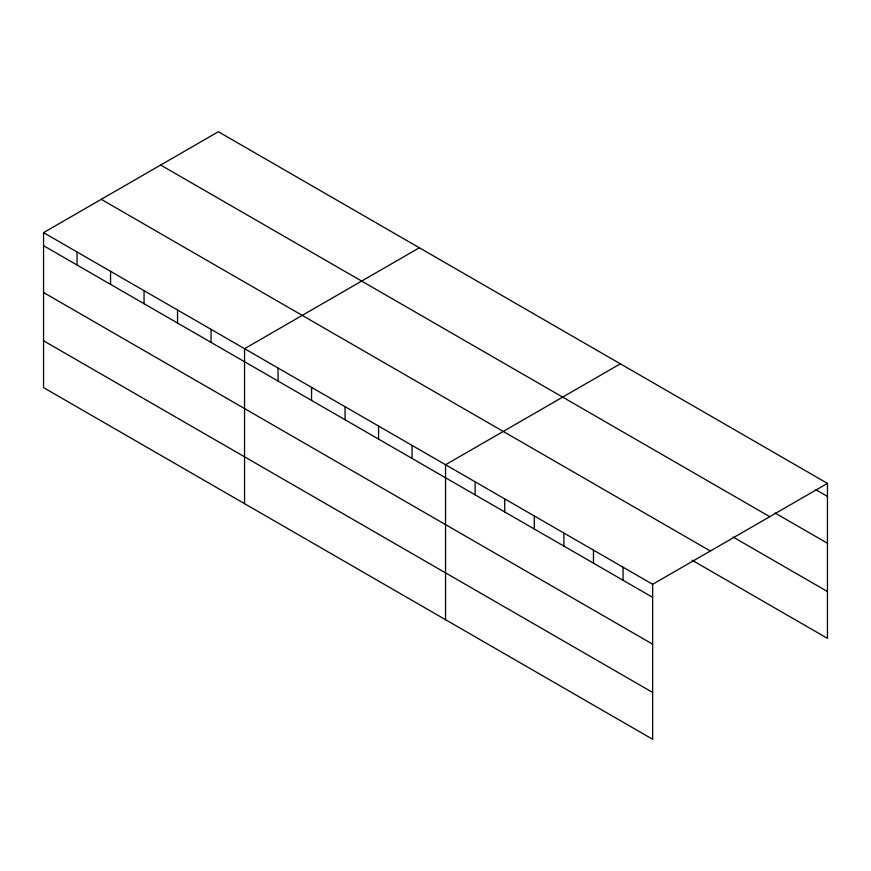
<?xml version="1.0" encoding="UTF-8"?>
<svg xmlns="http://www.w3.org/2000/svg" width="871" height="871" viewBox="0 0 871 871"><rect width="100%" height="100%" fill="white"/><g stroke="black" fill="none" stroke-linecap="round" stroke-linejoin="round"><path stroke-width="1.31" d="M43.55 232.644L652.651 584.299L652.651 739.272L43.55 387.617L43.55 232.644L218.349 131.728L827.45 483.383L827.45 638.356L692.042 560.184M419.354 247.767L244.555 348.694L244.555 503.667M620.359 363.817L445.549 464.744L445.549 619.717M652.651 584.299L827.45 483.383M816.073 489.85L827.45 496.416M775.103 513.041L827.45 543.254M160.667 165.033L769.768 516.688M733.012 536.993L827.45 591.518M101.232 199.339L710.333 550.995M43.55 245.687L652.651 597.343M43.55 292.525L652.651 644.181M43.55 340.779L652.651 692.434M623.059 567.228L623.059 580.26M593.478 550.145L593.478 563.178M563.896 533.063L563.896 546.095M534.304 515.98L534.304 529.024M504.723 498.898L504.723 511.941M475.141 481.815L475.141 494.859M412.059 445.397L412.059 458.44M378.558 426.061L378.558 439.093M345.058 406.713L345.058 419.757M311.557 387.377L311.557 400.41M278.056 368.03L278.056 381.073M211.054 329.347L211.054 342.39M177.553 310.011L177.553 323.043M144.053 290.664L144.053 303.707M110.552 271.327L110.552 284.36M77.051 251.991L77.051 265.024"/></g></svg>
